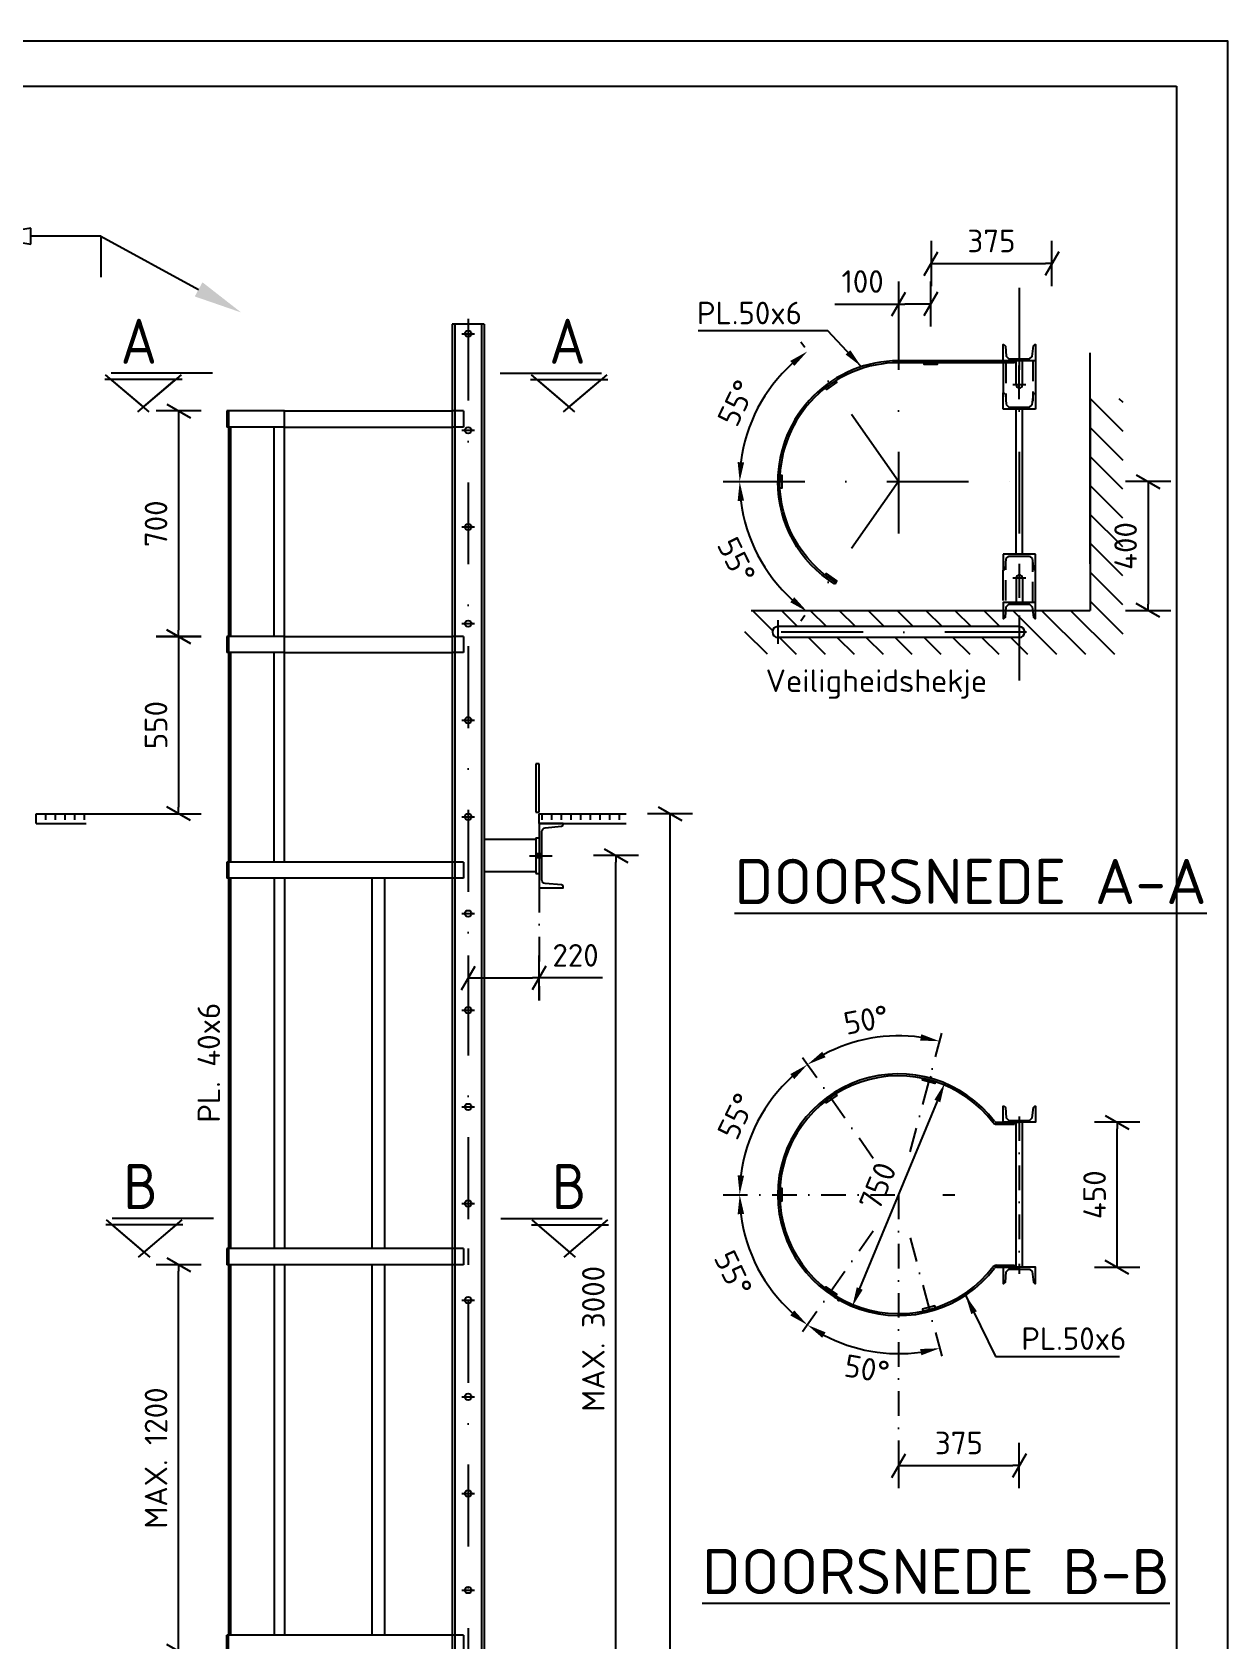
# Model space of a CAD drawing. Header units: millimetres. Extents: x -60 to 5880, y -260 to 8168.
# Drawn here: x 2167 to 5880, y 3177 to 8168 of the extents above; entities that cross this region are included whole.
import ezdxf
from ezdxf.enums import TextEntityAlignment as Align

# ---------------------------------------------------------------- set-up
doc = ezdxf.new("R2010")
doc.units = ezdxf.units.MM
doc.header["$LTSCALE"] = 20
doc.header["$PDMODE"] = 3
doc.linetypes.add('DASHDOT', pattern=[25.4, 12.7, -6.35, 0, -6.35])
doc.linetypes.add('HIDDEN2', pattern=[4.7625, 3.175, -1.5875])
doc.layers.get('0').update_dxf_attribs({"linetype": 'CONTINUOUS'})
doc.layers.get('DEFPOINTS').update_dxf_attribs({"linetype": 'CONTINUOUS'})
for name, color, linetype in [('A-0200-maat @ 1', 7, 'CONTINUOUS'), ('A-0300-tekst-70', 4, 'CONTINUOUS'), ('AC-0000-ALGEMEEN-co-25', 7, 'CONTINUOUS'), ('ASSEN', 1, 'DASHDOT'), ('S-0100-ASLIJN-dd-06', 1, 'DASHDOT'), ('S-0200-MAAT', 7, 'CONTINUOUS'), ('S-0300-tekst-35', 2, 'CONTINUOUS'), ('S-2000-STAAL-ALG-co-06', 1, 'CONTINUOUS'), ('S-2020-STAAL-PROF-CO-25', 7, 'CONTINUOUS'), ('S-2030-staal-prstip-hi2-12', 3, 'HIDDEN2'), ('S-2090-arcering-06', 1, 'CONTINUOUS')]:
    doc.layers.add(name, color=color, linetype=linetype)
doc.styles.add('ISO', font='ISO')
doc.styles.get("Standard").update_dxf_attribs({"font": 'isocpeur.ttf'})
doc.dimstyles.new('STIJL A', dxfattribs={"dimtxt": 70, "dimasz": 20, "dimexe": 50, "dimexo": 50, "dimgap": 20, "dimtad": 0, "dimdec": 0, "dimdsep": 46, "dimtxsty": 'Standard', "dimblk": 'MAATPUNT', "dimcen": -3, "dimdle": 1.25, "dimse1": 1, "dimse2": 1, "dimclrt": 2, "dimadec": 0, "dimazin": 0, "dimtfac": 1, "dimtdec": 0, "dimtofl": 0, "dimtmove": 2, "dimatfit": 3, "dimldrblk": 'DOT', "dimfxl": 1, "dimtvp": 1, "dimtolj": 1, "dimtzin": 1, "dimarcsym": 0})
doc.dimstyles.new('STIJL B', dxfattribs={"dimtxt": 70, "dimasz": 60, "dimexe": 50, "dimexo": 50, "dimgap": 20, "dimtad": 0, "dimdec": 0, "dimdsep": 46, "dimtxsty": 'Standard', "dimcen": -3, "dimdle": 1.25, "dimclrt": 2, "dimadec": 0, "dimazin": 0, "dimtfac": 1, "dimtdec": 0, "dimtofl": 0, "dimtmove": 2, "dimatfit": 3, "dimfxl": 1, "dimtvp": 1, "dimtolj": 1, "dimtzin": 1, "dimarcsym": 0})

# ---------------------------------------------------------------- blocks, each defined once
blk = doc.blocks.new('_Oblique')
at = {"color": 0, "linetype": 'ByBlock', "lineweight": -2}
blk.add_line((-0.5, -0.5), (0.5, 0.5), dxfattribs=at)
blk = doc.blocks.new('MAATPUNT')
for p, q in [((0, -3.5), (0, 3.5)), ((0, 0), (-1, 0))]:
    blk.add_line(p, q)
at = {"xscale": 3.000000000000007, "yscale": 3, "zscale": 3, "rotation": 195.0000000102671}
blk.add_blockref('_Oblique', (0, 0), dxfattribs=at)
blk = doc.blocks.new('*D23')
at = {"layer": 'DEFPOINTS', "color": 0}
for p in [(5358.4, 4783.9), (5536.2, 4783.9), (5358.4, 4333.9)]:
    blk.add_point(p, dxfattribs=at)
at = {"layer": 'S-0200-MAAT', "color": 0, "lineweight": -2}
blk.add_line((5536.2, 4353.9), (5536.2, 4763.9), dxfattribs=at)
at = {"layer": 'S-0200-MAAT', "color": 0, "lineweight": -2, "xscale": 20, "yscale": 20, "zscale": 20}
for p, rotation in [((5536.2, 4783.9), 90), ((5536.2, 4333.9), 270)]:
    blk.add_blockref('MAATPUNT', p, dxfattribs=dict(at, rotation=rotation))
at = {"layer": 'S-0200-MAAT', "color": 2, "insert": (5466.2, 4558.9), "char_height": 70, "attachment_point": 5, "rotation": 90}
blk.add_mtext('\\A1;450', dxfattribs=at)
blk = doc.blocks.new('_dot')
at = {"color": 0, "linetype": 'ByBlock', "lineweight": -2}
blk.add_line((-0.5, 0), (-1, 0), dxfattribs=at)
at = {"color": 0, "linetype": 'ByBlock', "const_width": 0.5}
blk.add_lwpolyline([(-0.25, 0, 1), (0.25, 0, 1)], format="xyb", close=True, dxfattribs=at)
blk = doc.blocks.new('*D24')
at = {"layer": 'DEFPOINTS', "color": 0}
for p in [(4843, 5052), (4994.2, 5069.7), (4554, 4992.1), (4893, 4692), (4778.3, 4671.8)]:
    blk.add_point(p, dxfattribs=at)
at = {"layer": 'S-0200-MAAT', "color": 0, "lineweight": -2}
blk.add_arc((4857.4, 4558.9), 493.3, 81.9727, 118.0273, dxfattribs=at)
at = {"layer": 'S-0200-MAAT', "color": 0}
for points in [[(4928.2, 5057.2), (4924.3, 5037.6), (4985, 5035.4)], [(4630.8, 4985.8), (4620.3, 5002.9), (4574.4, 4963)]]:
    blk.add_solid(points, dxfattribs=at)
at = {"layer": 'S-0200-MAAT', "color": 2, "insert": (4756.9, 5101.9), "char_height": 70, "attachment_point": 5, "rotation": 10.4851}
blk.add_mtext('\\A1;50°', dxfattribs=at)
blk = doc.blocks.new('*D25')
at = {"layer": 'DEFPOINTS', "color": 0}
for p in [(4554, 4992.1), (4461.6, 4853.5), (4312.4, 4558.9), (4857.4, 4558.9), (5393.2, 4558.9)]:
    blk.add_point(p, dxfattribs=at)
at = {"layer": 'S-0200-MAAT', "color": 0, "lineweight": -2}
blk.add_arc((4857.4, 4558.9), 493.3, 131.9727, 173.0273, dxfattribs=at)
at = {"layer": 'S-0200-MAAT', "color": 0}
for points in [[(4521.2, 4933.5), (4533.6, 4917.8), (4574.4, 4963)], [(4377.7, 4618.2), (4357.7, 4619.4), (4364, 4558.9)]]:
    blk.add_solid(points, dxfattribs=at)
at = {"layer": 'S-0200-MAAT', "color": 2, "insert": (4354.2, 4802.9), "char_height": 70, "attachment_point": 5, "rotation": 64.129}
blk.add_mtext('\\A1;55°', dxfattribs=at)
blk = doc.blocks.new('*D26')
at = {"layer": 'DEFPOINTS', "color": 0}
for p in [(4312.4, 4558.9), (4857.4, 4558.9), (5393.2, 4558.9), (4461.6, 4264.3), (4554, 4125.6)]:
    blk.add_point(p, dxfattribs=at)
at = {"layer": 'S-0200-MAAT', "color": 0, "lineweight": -2}
blk.add_arc((4857.4, 4558.9), 493.3, 186.9727, 228.0273, dxfattribs=at)
at = {"layer": 'S-0200-MAAT', "color": 0}
for points in [[(4357.7, 4498.4), (4377.7, 4499.6), (4364, 4558.9)], [(4533.6, 4199.9), (4521.2, 4184.3), (4574.4, 4154.8)]]:
    blk.add_solid(points, dxfattribs=at)
at = {"layer": 'S-0200-MAAT', "color": 2, "insert": (4344.2, 4314.9), "char_height": 70, "attachment_point": 5, "rotation": 295.431}
blk.add_mtext('\\A1;55°', dxfattribs=at)
blk = doc.blocks.new('*D27')
at = {"layer": 'DEFPOINTS', "color": 0}
for p in [(5000.9, 4905.3), (5006.9, 4902.8), (4719.9, 4209.9)]:
    blk.add_point(p, dxfattribs=at)
at = {"layer": 'S-0200-MAAT', "color": 0, "lineweight": -2}
for p, q in [((4960.7, 4922), (4954.7, 4924.5)), ((4736.8, 4267.8), (4977.9, 4849.9)), ((4673.7, 4229.1), (4667.7, 4231.6))]:
    blk.add_line(p, q, dxfattribs=at)
at = {"layer": 'S-0200-MAAT', "color": 0}
for points in [[(4968.7, 4853.7), (4987.1, 4846.1), (5000.9, 4905.3)], [(4727.6, 4271.7), (4746.1, 4264), (4713.9, 4212.4)]]:
    blk.add_solid(points, dxfattribs=at)
at = {"layer": 'S-0200-MAAT', "color": 2, "insert": (4792.7, 4585.7), "char_height": 70, "attachment_point": 5, "rotation": 67.5}
blk.add_mtext('\\A1;750', dxfattribs=at)
blk = doc.blocks.new('*D28')
at = {"layer": 'DEFPOINTS', "color": 0}
for p in [(4778.3, 4445.9), (4893, 4425.7), (4554, 4125.6), (4843, 4065.7), (4994.2, 4048)]:
    blk.add_point(p, dxfattribs=at)
at = {"layer": 'S-0200-MAAT', "color": 0, "lineweight": -2}
blk.add_arc((4857.4, 4558.9), 493.3, 241.9727, 278.0273, dxfattribs=at)
at = {"layer": 'S-0200-MAAT', "color": 0}
for points in [[(4620.3, 4114.9), (4630.8, 4131.9), (4574.4, 4154.8)], [(4924.3, 4080.2), (4928.2, 4060.6), (4985, 4082.3)]]:
    blk.add_solid(points, dxfattribs=at)
at = {"layer": 'S-0200-MAAT', "color": 2, "insert": (4759.2, 4018.1), "char_height": 70, "attachment_point": 5, "rotation": 349.7105}
blk.add_mtext('\\A1;50°', dxfattribs=at)
blk = doc.blocks.new('*D31')
at = {"layer": 'DEFPOINTS', "color": 0}
for p in [(2621.6, 4341.7), (2765, 4341.7), (2759, 3141.7)]:
    blk.add_point(p, dxfattribs=at)
at = {"layer": 'S-0200-MAAT', "color": 0, "lineweight": -2}
blk.add_line((2621.6, 3161.7), (2621.6, 4321.7), dxfattribs=at)
at = {"layer": 'S-0200-MAAT', "color": 0, "lineweight": -2, "xscale": 20, "yscale": 20, "zscale": 20}
for p, rotation in [((2621.6, 4341.7), 90), ((2621.6, 3141.7), 270)]:
    blk.add_blockref('MAATPUNT', p, dxfattribs=dict(at, rotation=rotation))
at = {"layer": 'S-0200-MAAT', "color": 2, "insert": (2551.6, 3741.7), "char_height": 70, "attachment_point": 5, "rotation": 90}
blk.add_mtext('\\A1;MAX. 1200', dxfattribs=at)
blk = doc.blocks.new('*D32')
at = {"layer": 'DEFPOINTS', "color": 0}
for p in [(3622.3, 5611.7), (3979.7, 5611.7), (3622.3, 2611.7)]:
    blk.add_point(p, dxfattribs=at)
at = {"layer": 'S-0200-MAAT', "color": 0, "lineweight": -2}
blk.add_line((3979.7, 2631.7), (3979.7, 5591.7), dxfattribs=at)
at = {"layer": 'S-0200-MAAT', "color": 0, "lineweight": -2, "xscale": 20, "yscale": 20, "zscale": 20}
for p, rotation in [((3979.7, 5611.7), 90), ((3979.7, 2611.7), 270)]:
    blk.add_blockref('MAATPUNT', p, dxfattribs=dict(at, rotation=rotation))
at = {"layer": 'S-0200-MAAT', "color": 2, "insert": (3909.7, 4111.7), "char_height": 70, "attachment_point": 5, "rotation": 90}
blk.add_mtext('\\A1;MAX. 3000', dxfattribs=at)
blk = doc.blocks.new('*U11')
at = {"color": 7}
for p, q in [((-1.98, -0.49), (-8.74, -6.24)), ((-3.74, -0.49), (3.02, -6.24)), ((3.14, -5.49), (-8.86, -5.49))]:
    blk.add_line(p, q, dxfattribs=at)
at = {"color": 4}
for p, q in [((-2.86, -1.24), (-7.86, -5.49)), ((-2.86, -1.24), (2.14, -5.49)), ((2.14, -5.49), (-7.86, -5.49)), ((7.86, -6.49), (-7.86, -6.49))]:
    blk.add_line(p, q, dxfattribs=at)
at = {"color": 4, "style": 'ISO'}
blk.add_attdef('A', text='', height=7, dxfattribs=at).set_placement((-0.75, -14.21), align=Align.RIGHT)
blk = doc.blocks.new('*U12')
at = {"color": 7}
for p, q in [((-1.98, -0.49), (-8.74, -6.24)), ((-3.74, -0.49), (3.02, -6.24)), ((3.14, -5.49), (-8.86, -5.49))]:
    blk.add_line(p, q, dxfattribs=at)
at = {"color": 4}
for p, q in [((-2.86, -1.24), (-7.86, -5.49)), ((-2.86, -1.24), (2.14, -5.49)), ((2.14, -5.49), (-7.86, -5.49)), ((7.86, -6.49), (-7.86, -6.49))]:
    blk.add_line(p, q, dxfattribs=at)
at = {"color": 4, "style": 'ISO'}
blk.add_attdef('A', text='', height=7, dxfattribs=at).set_placement((-0.75, -14.21), align=Align.RIGHT)
blk = doc.blocks.new('*U13')
at = {"color": 7}
for p, q in [((-1.98, -0.49), (-8.74, -6.24)), ((-3.74, -0.49), (3.02, -6.24)), ((3.14, -5.49), (-8.86, -5.49))]:
    blk.add_line(p, q, dxfattribs=at)
at = {"color": 4}
for p, q in [((-2.86, -1.24), (-7.86, -5.49)), ((-2.86, -1.24), (2.14, -5.49)), ((2.14, -5.49), (-7.86, -5.49)), ((7.86, -6.49), (-7.86, -6.49))]:
    blk.add_line(p, q, dxfattribs=at)
at = {"color": 4, "style": 'ISO'}
blk.add_attdef('A', text='', height=7, dxfattribs=at).set_placement((-0.75, -14.21), align=Align.RIGHT)
blk = doc.blocks.new('*U14')
at = {"color": 7}
for p, q in [((-1.98, -0.49), (-8.74, -6.24)), ((-3.74, -0.49), (3.02, -6.24)), ((3.14, -5.49), (-8.86, -5.49))]:
    blk.add_line(p, q, dxfattribs=at)
at = {"color": 4}
for p, q in [((-2.86, -1.24), (-7.86, -5.49)), ((-2.86, -1.24), (2.14, -5.49)), ((2.14, -5.49), (-7.86, -5.49)), ((7.86, -6.49), (-7.86, -6.49))]:
    blk.add_line(p, q, dxfattribs=at)
at = {"color": 4, "style": 'ISO'}
blk.add_attdef('A', text='', height=7, dxfattribs=at).set_placement((-0.75, -14.21), align=Align.RIGHT)
blk = doc.blocks.new('*D15')
at = {"layer": 'DEFPOINTS', "color": 0}
for p in [(4857.4, 4754.6), (5232.2, 4653.5), (5232.2, 3718.4)]:
    blk.add_point(p, dxfattribs=at)
at = {"layer": 'S-0200-MAAT', "color": 0, "lineweight": -2}
blk.add_line((4877.4, 3718.4), (5212.2, 3718.4), dxfattribs=at)
at = {"layer": 'S-0200-MAAT', "color": 0, "lineweight": -2, "xscale": 20, "yscale": 20, "zscale": 20, "rotation": 180}
blk.add_blockref('MAATPUNT', (4857.4, 3718.4), dxfattribs=at)
at = {"layer": 'S-0200-MAAT', "color": 0, "lineweight": -2, "xscale": 20, "yscale": 20, "zscale": 20}
blk.add_blockref('MAATPUNT', (5232.2, 3718.4), dxfattribs=at)
at = {"layer": 'S-0200-MAAT', "color": 2, "insert": (5044.8, 3788.4), "char_height": 70, "attachment_point": 5}
blk.add_mtext('\\A1;375', dxfattribs=at)
blk = doc.blocks.new('*D16')
at = {"layer": 'DEFPOINTS', "color": 0}
for p in [(4857.4, 7323.6), (4857.4, 7147.6), (4957.4, 7153.6)]:
    blk.add_point(p, dxfattribs=at)
at = {"layer": 'S-0200-MAAT', "color": 0, "lineweight": -2}
for p, q in [((4659.3, 7323.6), (4857.4, 7323.6)), ((4937.4, 7323.6), (4877.4, 7323.6))]:
    blk.add_line(p, q, dxfattribs=at)
at = {"layer": 'S-0200-MAAT', "color": 0, "lineweight": -2, "xscale": 20, "yscale": 20, "zscale": 20, "rotation": 180}
blk.add_blockref('MAATPUNT', (4857.4, 7323.6), dxfattribs=at)
at = {"layer": 'S-0200-MAAT', "color": 0, "lineweight": -2, "xscale": 20, "yscale": 20, "zscale": 20}
blk.add_blockref('MAATPUNT', (4957.4, 7323.6), dxfattribs=at)
at = {"layer": 'S-0200-MAAT', "color": 2, "insert": (4745.8, 7393.6), "char_height": 70, "attachment_point": 5}
blk.add_mtext('\\A1;100', dxfattribs=at)
blk = doc.blocks.new('R')
blk.add_lwpolyline([(-0.5, -0.5), (0.5, -0.5), (0.5, 0.5), (-0.5, 0.5)], close=True)
blk = doc.blocks.new('*D17')
at = {"layer": 'DEFPOINTS', "color": 0}
for p in [(4554, 7205.8), (4461.6, 7067.2), (4312.4, 6772.6), (4857.4, 6772.6), (5393.2, 6772.6)]:
    blk.add_point(p, dxfattribs=at)
at = {"layer": 'S-0200-MAAT', "color": 0, "lineweight": -2}
blk.add_arc((4857.4, 6772.6), 493.3, 131.9727, 173.0273, dxfattribs=at)
at = {"layer": 'S-0200-MAAT', "color": 0}
for points in [[(4521.2, 7147.2), (4533.6, 7131.5), (4574.4, 7176.7)], [(4377.7, 6831.9), (4357.7, 6833.1), (4364, 6772.6)]]:
    blk.add_solid(points, dxfattribs=at)
at = {"layer": 'S-0200-MAAT', "color": 2, "insert": (4354.2, 7016.6), "char_height": 70, "attachment_point": 5, "rotation": 64.129}
blk.add_mtext('\\A1;55°', dxfattribs=at)
blk = doc.blocks.new('*D18')
at = {"layer": 'DEFPOINTS', "color": 0}
for p in [(4958.4, 8167.6), (5333.4, 7792.6), (5333.4, 7449.4)]:
    blk.add_point(p, dxfattribs=at)
at = {"layer": 'S-0200-MAAT', "color": 0, "lineweight": -2}
blk.add_line((4978.4, 7449.4), (5313.4, 7449.4), dxfattribs=at)
at = {"layer": 'S-0200-MAAT', "color": 0, "lineweight": -2, "xscale": 20, "yscale": 20, "zscale": 20, "rotation": 180}
blk.add_blockref('MAATPUNT', (4958.4, 7449.4), dxfattribs=at)
at = {"layer": 'S-0200-MAAT', "color": 0, "lineweight": -2, "xscale": 20, "yscale": 20, "zscale": 20}
blk.add_blockref('MAATPUNT', (5333.4, 7449.4), dxfattribs=at)
at = {"layer": 'S-0200-MAAT', "color": 2, "insert": (5145.9, 7519.4), "char_height": 70, "attachment_point": 5}
blk.add_mtext('\\A1;375', dxfattribs=at)
blk = doc.blocks.new('A$C05B37911')
at = {"color": 4}
for q in [(33.58, 9.5), (18.39, 7.63), (7.5, 1.25)]:
    blk.add_line((18.39, 1.25), q, dxfattribs=at)
at = {"color": 7}
for p, q in [((0, 1.25), (7.5, 2.5)), ((7.5, 0), (0, 1.25))]:
    blk.add_line(p, q, dxfattribs=at)
blk.add_line((7.5, 2.5), (7.5, 0))
blk.add_solid([(34.17, 8.4), (32.98, 10.6), (40.17, 13.08)], dxfattribs=at)
blk = doc.blocks.new('*D21')
at = {"layer": 'DEFPOINTS', "color": 0}
for p in [(3982.8, 5741.7), (3982.8, 631.7), (4147.4, 631.7)]:
    blk.add_point(p, dxfattribs=at)
at = {"layer": 'S-0200-MAAT', "color": 0, "lineweight": -2}
blk.add_line((4147.4, 5721.7), (4147.4, 651.7), dxfattribs=at)
at = {"layer": 'S-0200-MAAT', "color": 0, "lineweight": -2, "xscale": 20, "yscale": 20, "zscale": 20}
for p, rotation in [((4147.4, 5741.7), 90), ((4147.4, 631.7), 270)]:
    blk.add_blockref('MAATPUNT', p, dxfattribs=dict(at, rotation=rotation))
at = {"layer": 'S-0200-MAAT', "color": 2, "insert": (4077.4, 3186.7), "char_height": 70, "attachment_point": 5, "rotation": 90}
blk.add_mtext('\\A1;         ', dxfattribs=at)
blk = doc.blocks.new('*D22')
at = {"layer": 'DEFPOINTS', "color": 0}
for p in [(3741, 5511.7), (3521, 5431.7), (3741, 5232)]:
    blk.add_point(p, dxfattribs=at)
at = {"layer": 'S-0200-MAAT', "color": 0, "lineweight": -2}
for p, q in [((3541, 5232), (3721, 5232)), ((3938.3, 5232), (3741, 5232))]:
    blk.add_line(p, q, dxfattribs=at)
at = {"layer": 'S-0200-MAAT', "color": 0, "lineweight": -2, "xscale": 20, "yscale": 20, "zscale": 20, "rotation": 180}
blk.add_blockref('MAATPUNT', (3521, 5232), dxfattribs=at)
at = {"layer": 'S-0200-MAAT', "color": 0, "lineweight": -2, "xscale": 20, "yscale": 20, "zscale": 20}
blk.add_blockref('MAATPUNT', (3741, 5232), dxfattribs=at)
at = {"layer": 'S-0200-MAAT', "color": 2, "insert": (3854.4, 5302.1), "char_height": 70, "attachment_point": 5}
blk.add_mtext('\\A1;220', dxfattribs=at)
blk = doc.blocks.new('*D34')
at = {"layer": 'DEFPOINTS', "color": 0}
for p in [(5427.5, 6772.6), (5427.5, 6372.6), (5632.5, 6372.6)]:
    blk.add_point(p, dxfattribs=at)
at = {"layer": 'S-0200-MAAT', "color": 0, "lineweight": -2}
blk.add_line((5632.5, 6752.6), (5632.5, 6392.6), dxfattribs=at)
at = {"layer": 'S-0200-MAAT', "color": 0, "lineweight": -2, "xscale": 20, "yscale": 20, "zscale": 20}
for p, rotation in [((5632.5, 6772.6), 90), ((5632.5, 6372.6), 270)]:
    blk.add_blockref('MAATPUNT', p, dxfattribs=dict(at, rotation=rotation))
at = {"layer": 'S-0200-MAAT', "color": 2, "insert": (5562.5, 6572.6), "char_height": 70, "attachment_point": 5, "rotation": 90}
blk.add_mtext('\\A1;400', dxfattribs=at)
blk = doc.blocks.new('*D35')
at = {"layer": 'DEFPOINTS', "color": 0}
for p in [(4312.4, 6772.6), (4857.4, 6772.6), (5393.2, 6772.6), (4461.6, 6478), (4554, 6339.4)]:
    blk.add_point(p, dxfattribs=at)
at = {"layer": 'S-0200-MAAT', "color": 0, "lineweight": -2}
blk.add_arc((4857.4, 6772.6), 493.3, 186.9727, 228.0273, dxfattribs=at)
at = {"layer": 'S-0200-MAAT', "color": 0}
for points in [[(4357.7, 6712.1), (4377.7, 6713.3), (4364, 6772.6)], [(4533.6, 6413.6), (4521.2, 6398), (4574.4, 6368.5)]]:
    blk.add_solid(points, dxfattribs=at)
at = {"layer": 'S-0200-MAAT', "color": 2, "insert": (4354.2, 6528.6), "char_height": 70, "attachment_point": 5, "rotation": 295.871}
blk.add_mtext('\\A1;55°', dxfattribs=at)
blk = doc.blocks.new('*D36')
at = {"layer": 'DEFPOINTS', "color": 0}
for p in [(2829.5, 6991.7), (2621.6, 6291.7), (2871.1, 6291.7)]:
    blk.add_point(p, dxfattribs=at)
at = {"layer": 'S-0200-MAAT', "color": 0, "lineweight": -2}
blk.add_line((2621.6, 6971.7), (2621.6, 6311.7), dxfattribs=at)
at = {"layer": 'S-0200-MAAT', "color": 0, "lineweight": -2, "xscale": 20, "yscale": 20, "zscale": 20}
for p, rotation in [((2621.6, 6991.7), 90), ((2621.6, 6291.7), 270)]:
    blk.add_blockref('MAATPUNT', p, dxfattribs=dict(at, rotation=rotation))
at = {"layer": 'S-0200-MAAT', "color": 2, "insert": (2551.6, 6641.7), "char_height": 70, "attachment_point": 5, "rotation": 90}
blk.add_mtext('\\A1;700', dxfattribs=at)
blk = doc.blocks.new('*D37')
at = {"layer": 'DEFPOINTS', "color": 0}
for p in [(2551.6, 6291.7), (2551.6, 5741.7), (2621.6, 5741.7)]:
    blk.add_point(p, dxfattribs=at)
at = {"layer": 'S-0200-MAAT', "color": 0, "lineweight": -2}
blk.add_line((2621.6, 6271.7), (2621.6, 5761.7), dxfattribs=at)
at = {"layer": 'S-0200-MAAT', "color": 0, "lineweight": -2, "xscale": 20, "yscale": 20, "zscale": 20}
for p, rotation in [((2621.6, 6291.7), 90), ((2621.6, 5741.7), 270)]:
    blk.add_blockref('MAATPUNT', p, dxfattribs=dict(at, rotation=rotation))
at = {"layer": 'S-0200-MAAT', "color": 2, "insert": (2551.6, 6016.7), "char_height": 70, "attachment_point": 5, "rotation": 90}
blk.add_mtext('\\A1;550', dxfattribs=at)
blk = doc.blocks.new('A3')
at = {"color": 7}
blk.add_lwpolyline([(0, 0), (420.00236, 0), (420.00236, 297), (0, 297)], close=True, dxfattribs=at)
at = {"color": 4}
blk.add_lwpolyline([(7, 289), (413.00236, 289), (413.00236, 8), (7, 8)], close=True, dxfattribs=at)

msp = doc.modelspace()

# ---------------------------------------------------------------- hatches: boundary and pattern name
at = {"layer": 'S-2090-arcering-06'}
h = msp.add_hatch(dxfattribs=at)
h.set_pattern_fill('ANSI31', color=256, scale=20, style=0)
h.set_pattern_definition([(315, (-2679.484, 12018.84), (-44.9013, -44.9013), [])])
h.paths.add_polyline_path([(5452.4, 6372.6), (5452.4, 6772.6), (5553.6, 6772.6), (5553.6, 6236.4), (4379.9, 6236.4), (4379.9, 6372.6)])
h.paths.add_polyline_path([(4482.4, 6322.4, 1), (4482.4, 6288.7), (5232.4, 6288.7, 1), (5232.4, 6322.4)], flags=16)
h.paths.add_polyline_path([(5553.6, 6772.6), (5452.4, 6772.6), (5452.4, 7030.6), (5553.6, 7030.6)])

# ---------------------------------------------------------------- linework, layer by layer
at = {"layer": 'ASSEN'}
msp.add_line((3521, 7277.9), (3521, 716), dxfattribs=at)
at = {"layer": 'S-0100-ASLIJN-dd-06'}
for p, q in [((4857.4, 7373.5), (4857.4, 6525.8)), ((5232.4, 7373.5), (5232.4, 6155.6)), ((3501, 7231.7), (3540.9, 7231.7)), ((4857.4, 6772.6), (4554, 7205.8)), ((5232.4, 7028.1), (5232.4, 7133.3)), ((5252.4, 7072.6), (5212.4, 7072.6)), ((3501, 6931.7), (3540.9, 6931.7)), ((4312.4, 6772.6), (5276.5, 6772.6)), ((4857.4, 6772.6), (4554, 6339.4)), ((3501, 6631.7), (3540.9, 6631.7)), ((5232.4, 6517.1), (5232.4, 6411.9)), ((5252.4, 6472.6), (5212.4, 6472.6)), ((4482.4, 6342.4), (4482.4, 6268.7)), ((5232.4, 6342.4), (5232.4, 6268.7)), ((3501, 6331.7), (3540.9, 6331.7)), ((5255.2, 6305.6), (4436.2, 6305.6)), ((3501, 6031.7), (3540.9, 6031.7)), ((3501, 5731.7), (3540.9, 5731.7)), ((3501, 5431.7), (3540.9, 5431.7)), ((3501, 5131.7), (3540.9, 5131.7)), ((3501, 4831.7), (3540.9, 4831.7)), ((3501, 4531.7), (3540.9, 4531.7)), ((3501, 4231.7), (3540.9, 4231.7)), ((3501, 3931.7), (3540.9, 3931.7)), ((3501, 3631.7), (3540.9, 3631.7)), ((3501, 3331.7), (3540.9, 3331.7))]:
    msp.add_line(p, q, dxfattribs=at)
at = {"layer": 'S-0100-ASLIJN-dd-06', "ltscale": 0.3}
for p, q in [((3741, 5511.7), (3741, 5162)), ((4893, 4692), (4994.2, 5069.7)), ((4778.3, 4671.8), (4554, 4992.1)), ((5232.2, 4802.3), (5232.2, 4313.5)), ((4312.4, 4558.9), (4857.4, 4558.9)), ((4857.4, 4558.9), (4857.4, 3743.8)), ((4995.2, 4558.9), (5032.2, 4558.9)), ((4778.3, 4445.9), (4554, 4125.6)), ((4893, 4425.7), (4994.2, 4048))]:
    msp.add_line(p, q, dxfattribs=at)
at = {"layer": 'S-0200-MAAT'}
for p, q in [((5232.4, 6322.4), (4482.4, 6322.4)), ((5232.4, 6288.7), (4482.4, 6288.7))]:
    msp.add_line(p, q, dxfattribs=at)
for centre, radius, start, end in [((5232.4, 7072.6), 10, 180, 0), ((5232.4, 6472.6), 10, 0, 180), ((4482.4, 6305.6), 16.9, 90, 270), ((5232.4, 6305.6), 16.9, 270, 90)]:
    msp.add_arc(centre, radius, start, end, dxfattribs=at)
at = {"layer": 'S-2000-STAAL-ALG-co-06'}
for p, q in [((5452.4, 6517.7), (5452.4, 7172.6)), ((5452.4, 7027.5), (5452.4, 6372.6)), ((4400, 6372.6), (5452.4, 6372.6)), ((2179.4, 5741.7), (2603.3, 5741.7)), ((2179.4, 5711.7), (2179.4, 5741.7)), ((2209.4, 5722.7), (2209.4, 5741.7)), ((2239.4, 5722.7), (2239.4, 5741.7)), ((2269.4, 5722.7), (2269.4, 5741.7)), ((2299.4, 5722.7), (2299.4, 5741.7)), ((2329.4, 5722.7), (2329.4, 5741.7)), ((3741, 5741.7), (4011.3, 5741.7)), ((3741, 5711.7), (3741, 5741.7)), ((3751, 5722.7), (3751, 5741.7)), ((3781, 5722.7), (3781, 5741.7)), ((3811, 5722.7), (3811, 5741.7)), ((3841, 5722.7), (3841, 5741.7)), ((3871, 5722.7), (3871, 5741.7)), ((3901, 5722.7), (3901, 5741.7)), ((3931, 5722.7), (3931, 5741.7)), ((3961, 5722.7), (3961, 5741.7)), ((3991, 5722.7), (3991, 5741.7)), ((2179.4, 5711.7), (2334.2, 5711.7)), ((3741, 5711.7), (4011.3, 5711.7))]:
    msp.add_line(p, q, dxfattribs=at)
at = {"layer": 'S-2020-STAAL-PROF-CO-25'}
for p, q in [((3471, 7261.7), (3471, 5541.7)), ((3571, 7261.7), (3471, 7261.7)), ((3479.5, 7261.7), (3479.5, 756.7)), ((3562.5, 7261.7), (3562.5, 756.7)), ((3571, 7261.7), (3571, 4391.7)), ((5182.4, 7141.6), (5182.4, 7047.6)), ((5217.4, 7147.6), (5217.4, 7141.6)), ((5222.4, 7072.6), (5222.4, 7147.6)), ((5242.4, 7072.6), (5242.4, 7147.6)), ((5282.4, 7147.6), (5282.4, 7047.6)), ((5182.4, 6997.6), (5182.4, 7047.6)), ((5282.4, 7047.6), (5282.4, 6997.6)), ((2771.1, 6991.7), (2771.1, 6941.7)), ((2951, 6991.7), (2771.1, 6991.7)), ((2777.1, 6991.7), (2777.1, 6906.7)), ((2951, 5591.7), (2951, 6991.7)), ((5282.4, 6997.6), (5182.4, 6997.6)), ((5222.4, 6547.6), (5222.4, 6997.6)), ((5242.4, 6547.6), (5242.4, 6997.6)), ((2951, 6941.7), (2771.1, 6941.7)), ((2777.1, 6956.7), (2777.1, 6256.7)), ((2783.1, 6941.7), (2783.1, 6291.7)), ((2918.2, 6291.7), (2918.2, 6941.7)), ((5282.4, 6547.6), (5182.4, 6547.6)), ((5182.4, 6547.6), (5182.4, 6497.6)), ((5282.4, 6497.6), (5282.4, 6547.6)), ((5182.4, 6403.6), (5182.4, 6497.6)), ((5282.4, 6397.6), (5282.4, 6497.6)), ((4662.7, 6459.1), (4659.5, 6454)), ((5222.4, 6472.6), (5222.4, 6397.6)), ((5242.4, 6472.6), (5242.4, 6397.6)), ((4482.4, 6372.6), (4488.4, 6372.6)), ((2771.1, 6291.7), (2771.1, 6241.7)), ((2951, 6291.7), (2771.1, 6291.7)), ((2951, 6241.7), (2771.1, 6241.7)), ((2777.1, 6241.7), (2777.1, 5591.7)), ((2783.1, 6241.7), (2783.1, 5591.7)), ((2918.2, 5591.7), (2918.2, 6241.7)), ((3471, 5591.7), (2771.1, 5591.7)), ((2771.1, 5591.7), (2771.1, 5541.7)), ((3471, 5541.7), (2771.1, 5541.7)), ((2777.1, 5541.7), (2777.1, 4391.7)), ((2783.1, 5541.7), (2783.1, 4391.7)), ((2918.2, 5541.7), (2918.2, 4391.7)), ((2951, 5541.7), (2951, 4391.7)), ((3222, 5541.7), (3222, 4391.7)), ((3260.7, 5541.7), (3260.7, 4391.7)), ((3471, 5541.7), (3471, 4341.7)), ((5161.3, 4783.9), (5232.4, 4783.9)), ((5161.3, 4777.9), (5217.4, 4777.9)), ((5217.4, 4783.9), (5217.4, 4777.9)), ((5222.4, 4333.9), (5222.4, 4783.9)), ((5242.4, 4333.9), (5242.4, 4783.9)), ((2771.1, 4391.7), (2771.1, 4341.7)), ((3471, 4391.7), (2771.1, 4391.7)), ((3571, 4391.7), (3571, 756.7)), ((3471, 4341.7), (2771.1, 4341.7)), ((2777.1, 4341.7), (2777.1, 3191.7)), ((2783.1, 4341.7), (2783.1, 3191.7)), ((2918.2, 4341.7), (2918.2, 3191.7)), ((2951, 4341.7), (2951, 3191.7)), ((3222, 4341.7), (3222, 3191.7)), ((3260.7, 4341.7), (3260.7, 3191.7)), ((3471, 4341.7), (3471, 3141.7)), ((5161.3, 4339.9), (5217.4, 4339.9)), ((5161.3, 4333.9), (5232.4, 4333.9)), ((5217.4, 4333.9), (5217.4, 4339.9)), ((2771.1, 3141.7), (2771.1, 3191.7)), ((3471, 3191.7), (2771.1, 3191.7))]:
    msp.add_line(p, q, dxfattribs=at)
at = {"layer": 'S-2020-STAAL-PROF-CO-25', "color": 3}
for p, q in [((2951, 6991.7), (3471, 6991.7)), ((2951, 6941.7), (3471, 6941.7)), ((2951, 6291.7), (3471, 6291.7)), ((2951, 6241.7), (3471, 6241.7))]:
    msp.add_line(p, q, dxfattribs=at)
at = {"layer": 'S-2020-STAAL-PROF-CO-25', "color": 1}
for p, q in [((3731, 5896.7), (3731, 5746.7)), ((3741, 5896.7), (3731, 5896.7)), ((3741, 5746.7), (3741, 5896.7)), ((3731, 5746.7), (3741, 5746.7)), ((3731, 5661.3), (3571, 5661.3)), ((3731, 5666.3), (3731, 5556.3)), ((3731, 5666.3), (3741, 5666.3)), ((3711.5, 5611.3), (3781.8, 5611.3)), ((3731, 5561.3), (3571, 5561.3)), ((3731, 5556.3), (3741, 5556.3))]:
    msp.add_line(p, q, dxfattribs=at)
at = {"layer": 'S-2020-STAAL-PROF-CO-25'}
for points in [[(5184.7, 7197.6), (5189.2, 7193.4), (5191.8, 7161.4), (5200.2, 7153.6), (5264.2, 7153.6), (5272.7, 7161.2), (5276.1, 7193.6), (5280.5, 7197.6), (5282.4, 7197.6), (5282.4, 7147.6), (5182.4, 7147.6), (5182.4, 7197.6)], [(5184.7, 6347.6), (5189.2, 6351.7), (5191.8, 6383.8), (5200.2, 6391.6), (5264.2, 6391.6), (5272.7, 6384), (5276.1, 6351.6), (5280.5, 6347.6), (5282.4, 6347.6), (5282.4, 6397.6), (5182.4, 6397.6), (5182.4, 6347.6)], [(5184.7, 4833.9), (5189.2, 4829.7), (5191.8, 4797.7), (5200.2, 4789.9), (5264.2, 4789.9), (5272.7, 4797.5), (5276.1, 4829.8), (5280.5, 4833.9), (5282.4, 4833.9), (5282.4, 4783.9), (5182.4, 4783.9), (5182.4, 4833.9)], [(5184.7, 4283.9), (5189.2, 4288), (5191.8, 4320), (5200.2, 4327.9), (5264.2, 4327.9), (5272.7, 4320.3), (5276.1, 4287.9), (5280.5, 4283.9), (5282.4, 4283.9), (5282.4, 4333.9), (5182.4, 4333.9), (5182.4, 4283.9)]]:
    msp.add_lwpolyline(points, close=True, dxfattribs=at)
for points in [[(5232.4, 7147.6), (4857.4, 7147.6, 0.414214), (4482.4, 6772.6, 0.414214)], [(5217.4, 7141.6), (4857.4, 7141.6, 0.414214), (4488.4, 6772.6)], [(4659.5, 6454, -0.259356), (4482.4, 6772.6)], [(4662.7, 6459.1, -0.259356), (4488.4, 6772.6)]]:
    msp.add_lwpolyline(points, format="xyb", dxfattribs=at)
at = {"layer": 'S-2020-STAAL-PROF-CO-25', "color": 1}
msp.add_lwpolyline([(3816, 5514.7, 0.391021), (3810.4, 5520.7), (3760, 5524.7, -0.391021), (3749.5, 5536.2), (3749.5, 5686.4, -0.384334), (3759.8, 5697.8), (3810.6, 5703.1, 0.384334), (3816, 5709), (3816, 5711.7), (3741, 5711.7), (3741, 5511.7), (3816, 5511.7)], format="xyb", close=True, dxfattribs=at)
at = {"layer": 'S-2020-STAAL-PROF-CO-25'}
for centre in [(3521, 7231.7), (3521, 6931.7), (3521, 6631.7), (3521, 6331.7), (3521, 6031.7), (3521, 5731.7), (3521, 5431.7), (3521, 5131.7), (3521, 4831.7), (3521, 4531.7), (3521, 4231.7), (3521, 3931.7), (3521, 3631.7), (3521, 3331.7)]:
    msp.add_circle(centre, 9.92, dxfattribs=at)
for centre, radius, start, end in [((4857.4, 4558.9), 375, 37.2944, 322.6741), ((4857.4, 4558.9), 369, 37.1384, 322.8616), ((5161.3, 4792.4), 14.5, 227.667, 270), ((5161.3, 4792.4), 8.5, 227.667, 270), ((5161.3, 4325.4), 14.5, 90, 132.333), ((5161.3, 4325.4), 8.5, 90, 132.333)]:
    msp.add_arc(centre, radius, start, end, dxfattribs=at)
at = {"layer": 'S-2020-STAAL-PROF-CO-25', "color": 1}
msp.add_solid([(3731, 5620.3), (3749.5, 5620.3), (3731, 5602.3), (3749.5, 5602.3)], dxfattribs=at)
at = {"layer": 'S-2030-staal-prstip-hi2-12', "linetype": 'HIDDEN2'}
for p, q in [((5190.9, 7141.6), (5190.9, 7022.6)), ((5273.9, 7147.6), (5273.9, 7022.6)), ((5182.4, 7047.6), (5184.7, 7047.6)), ((5184.7, 7047.6), (5189.2, 7043.4)), ((5189.2, 7043.4), (5191.8, 7011.4)), ((5272.7, 7011.2), (5276.1, 7043.6)), ((5276.1, 7043.6), (5280.5, 7047.6)), ((5280.5, 7047.6), (5282.4, 7047.6)), ((5191.8, 7011.4), (5200.2, 7003.6)), ((5200.2, 7003.6), (5264.2, 7003.6)), ((5264.2, 7003.6), (5272.7, 7011.2)), ((5191.8, 6533.8), (5200.2, 6541.6)), ((5200.2, 6541.6), (5264.2, 6541.6)), ((5264.2, 6541.6), (5272.7, 6534)), ((5182.4, 6497.6), (5184.7, 6497.6)), ((5184.7, 6497.6), (5189.2, 6501.7)), ((5189.2, 6501.7), (5191.8, 6533.8)), ((5190.9, 6403.6), (5190.9, 6522.6)), ((5272.7, 6534), (5276.1, 6501.6)), ((5273.9, 6397.6), (5273.9, 6522.6)), ((5276.1, 6501.6), (5280.5, 6497.6)), ((5280.5, 6497.6), (5282.4, 6497.6))]:
    msp.add_line(p, q, dxfattribs=at)
at = {"layer": 'S-2030-staal-prstip-hi2-12'}
for p, q in [((3506, 6991.7), (3471, 6991.7)), ((3506, 6991.7), (3506, 6941.7)), ((3506, 6941.7), (3471, 6941.7)), ((2777.1, 6291.7), (2777.1, 6241.7)), ((3506, 6291.7), (3471, 6291.7)), ((3506, 6291.7), (3506, 6241.7)), ((3506, 6241.7), (3471, 6241.7)), ((2777.1, 5591.7), (2777.1, 5541.7)), ((3506, 5591.7), (3471, 5591.7)), ((3506, 5591.7), (3506, 5541.7)), ((3506, 5541.7), (3471, 5541.7)), ((5151.5, 4781.7), (5151.5, 4781.7)), ((2777.1, 4391.7), (2777.1, 4341.7)), ((3506, 4391.7), (3471, 4391.7)), ((3506, 4391.7), (3506, 4341.7)), ((3521, 4391.7), (3521, 4341.7)), ((3506, 4341.7), (3471, 4341.7)), ((5151.5, 4336.1), (5151.5, 4336.1)), ((2777.1, 3141.7), (2777.1, 3191.7)), ((3506, 3191.7), (3471, 3191.7)), ((3506, 3191.7), (3506, 3141.7))]:
    msp.add_line(p, q, dxfattribs=at)

# ---------------------------------------------------------------- block references
at = {"layer": 'A-0200-maat @ 1'}
ref = msp.add_blockref('*U13', (2569.8, 6979.6), dxfattribs=dict(at, xscale=-20, yscale=20, zscale=20, rotation=180))
ref.add_attrib('A', 'A', dxfattribs={"layer": '0', "color": 4, "height": 140, "style": 'ISO'}).set_placement((2554.7, 7138.3), align=Align.RIGHT)
ref = msp.add_blockref('*U14', (3777.5, 6979.6), dxfattribs=dict(at, xscale=20, yscale=20, zscale=20, rotation=180))
ref.add_attrib('A', 'A', dxfattribs={"layer": '0', "color": 4, "height": 140, "style": 'ISO'}).set_placement((3885.8, 7138.3), align=Align.RIGHT)
ref = msp.add_blockref('*U11', (2572.5, 4355.9), dxfattribs=dict(at, xscale=-20, yscale=20, zscale=20, rotation=180))
ref.add_attrib('A', 'B', dxfattribs={"layer": '0', "color": 4, "height": 140, "style": 'ISO'}).set_placement((2557.4, 4514.6), align=Align.RIGHT)
ref = msp.add_blockref('*U12', (3779.9, 4355.9), dxfattribs=dict(at, xscale=20, yscale=20, zscale=20, rotation=180))
ref.add_attrib('A', 'B', dxfattribs={"layer": '0', "color": 4, "height": 140, "style": 'ISO'}).set_placement((3888.3, 4514.6), align=Align.RIGHT)
at = {"layer": 'AC-0000-ALGEMEEN-co-25', "xscale": 20, "yscale": 20, "zscale": 20, "rotation": 270}
msp.add_blockref('A3', (-60, 8140), dxfattribs=at)
at = {"layer": 'S-2020-STAAL-PROF-CO-25', "zscale": 40}
for p, xscale, yscale, rotation in [((4957.4, 7138.6), -40, 6, 180), ((4647.8, 7071.9), -40.00000000000077, 6, 214.9999999999995), ((4491.9, 6772.6), -40.00000000000068, 5.999999999999715, 270), ((4647.8, 6473.2), 40.00000000000077, 6, 325.0000000000005), ((4951.8, 4912), -40.00000000000078, 5.999999999999885, 164.9999999999991), ((4647.6, 4858.2), -40.00000000000075, 6, 214.9999999999995), ((4491.8, 4558.9), -40.00000000000091, 5.999999999999545, 270), ((4647.6, 4259.5), 40.00000000000076, 6, 325.0000000000005), ((4951.8, 4205.8), 40.00000000000055, 6, 14.99999999999965)]:
    msp.add_blockref('R', p, dxfattribs=dict(at, xscale=xscale, yscale=yscale, rotation=rotation))
at = {"layer": 'S-2090-arcering-06', "xscale": -20, "yscale": 20, "zscale": 20, "rotation": 180}
msp.add_blockref('A$C05B37911', (2012.4, 7559.2), dxfattribs=at)

# ---------------------------------------------------------------- texts
at = {"layer": 'A-0300-tekst-70'}
for s, p in [('%%UDOORSNEDE A-A', (4348.1, 5461.4)), ('%%UDOORSNEDE B-B', (4247.1, 3319.4))]:
    msp.add_text(s, height=140, dxfattribs=at).set_placement(p)
at = {"layer": 'S-0200-MAAT', "color": 2, "char_height": 70}
for insert, attachment_point in [((4557.5, 7330.9), 3), ((5238.8, 4077.3), 7)]:
    msp.add_mtext('PL.50x6', dxfattribs=dict(at, insert=insert, attachment_point=attachment_point))
at = {"layer": 'S-0300-tekst-35'}
msp.add_text('Veiligheidshekje', height=70, dxfattribs=at).set_placement((4444.7, 6119.6))
msp.add_text('PL. 40x6', height=70, rotation=90, dxfattribs=at).set_placement((2715.4, 4968.9), align=Align.MIDDLE)

# ---------------------------------------------------------------- dimensions: what is measured, and where the dimension line sits
at = {"layer": 'S-0200-MAAT'}
dim = msp.add_linear_dim(base=(5333.4, 7449.4), p1=(4958.4, 8167.6), p2=(5333.4, 7792.6), dimstyle='STIJL A', override={"dimtmove": 1}, dxfattribs=at)
dim.commit()
dim.dimension.update_dxf_attribs({"geometry": '*D18', "text_midpoint": (5145.9, 7519.4)})
for base, p1, p2, picture, middle in [((4857.4, 7323.6), (4957.4, 7153.6), (4857.4, 7147.6), '*D16', (4745.8, 7323.6)), ((3741, 5232), (3521, 5431.7), (3741, 5511.7), '*D22', (3854.4, 5232))]:
    dim = msp.add_linear_dim(base=base, p1=p1, p2=p2, dimstyle='STIJL A', override={"dimtmove": 1}, dxfattribs=at)
    dim.commit()
    dim.dimension.update_dxf_attribs({"geometry": picture, "text_midpoint": middle, "dimtype": 160})
for base, line1, line2, picture, middle in [((4461.6, 7067.2), ((4312.4, 6772.6), (5393.2, 6772.6)), ((4857.4, 6772.6), (4554, 7205.8)), '*D17', (4354.2, 7016.6)), ((4461.6, 6478), ((4312.4, 6772.6), (5393.2, 6772.6)), ((4857.4, 6772.6), (4554, 6339.4)), '*D35', (4354.2, 6528.6)), ((4843, 5052), ((4893, 4692), (4994.2, 5069.7)), ((4778.3, 4671.8), (4554, 4992.1)), '*D24', (4756.9, 5101.9)), ((4461.6, 4853.5), ((4312.4, 4558.9), (5393.2, 4558.9)), ((4857.4, 4558.9), (4554, 4992.1)), '*D25', (4354.2, 4802.9)), ((4461.6, 4264.3), ((4312.4, 4558.9), (5393.2, 4558.9)), ((4857.4, 4558.9), (4554, 4125.6)), '*D26', (4344.2, 4314.9)), ((4843, 4065.7), ((4893, 4425.7), (4994.2, 4048)), ((4778.3, 4445.9), (4554, 4125.6)), '*D28', (4759.2, 4018.1))]:
    dim = msp.add_angular_dim_2l(base=base, line1=line1, line2=line2, dimstyle='STIJL B', dxfattribs=at)
    dim.commit()
    dim.dimension.update_dxf_attribs({"geometry": picture, "text_midpoint": middle, "dimtype": 162})
for base, p1, p2, angle, picture, middle in [((2621.6, 6291.7), (2829.5, 6991.7), (2871.1, 6291.7), 90, '*D36', (2551.6, 6641.7)), ((5632.5, 6372.6), (5427.5, 6772.6), (5427.5, 6372.6), 270, '*D34', (5562.5, 6572.6)), ((2621.6, 5741.7), (2551.6, 6291.7), (2551.6, 5741.7), 90, '*D37', (2551.6, 6016.7)), ((5536.2, 4783.9), (5358.4, 4333.9), (5358.4, 4783.9), 90, '*D23', (5466.2, 4558.9))]:
    dim = msp.add_linear_dim(base=base, p1=p1, p2=p2, angle=angle, dimstyle='STIJL A', dxfattribs=at)
    dim.commit()
    dim.dimension.update_dxf_attribs({"geometry": picture, "text_midpoint": middle})
for base, p1, p2, angle, text, dimstyle, picture, middle in [((4147.4, 631.7), (3982.8, 5741.7), (3982.8, 631.7), 90, '         ', 'STIJL A', '*D21', (4077.4, 3186.7)), ((5000.9, 4905.3), (4719.9, 4209.9), (5006.9, 4902.8), 247.5, '750', 'STIJL B', '*D27', (4792.7, 4585.7))]:
    dim = msp.add_linear_dim(base=base, p1=p1, p2=p2, angle=angle, text=text, dimstyle=dimstyle, dxfattribs=at)
    dim.commit()
    dim.dimension.update_dxf_attribs({"geometry": picture, "text_midpoint": middle})
for base, p1, p2, text, picture, middle in [((3979.7, 5611.7), (3622.3, 2611.7), (3622.3, 5611.7), 'MAX. 3000', '*D32', (3909.7, 4111.7)), ((2621.6, 4341.7), (2759, 3141.7), (2765, 4341.7), 'MAX. 1200', '*D31', (2551.6, 3741.7))]:
    dim = msp.add_linear_dim(base=base, p1=p1, p2=p2, angle=90, text=text, dimstyle='STIJL A', override={"dimtmove": 1}, dxfattribs=at)
    dim.commit()
    dim.dimension.update_dxf_attribs({"geometry": picture, "text_midpoint": middle})
dim = msp.add_linear_dim(base=(5232.2, 3718.4), p1=(4857.4, 4754.6), p2=(5232.2, 4653.5), dimstyle='STIJL A', dxfattribs=at)
dim.commit()
dim.dimension.update_dxf_attribs({"geometry": '*D15', "text_midpoint": (5044.8, 3788.4)})

# ---------------------------------------------------------------- leaders
at = {"layer": 'S-0200-MAAT', "annotation_type": 0, "has_hookline": 1}
for points, hookline_direction, text_width in [([(4741.3, 7129.9), (4637.5, 7240.9), (4577.5, 7240.9)], 1, 322), ([(5065.3, 4246.8), (5158.8, 4057.3), (5218.8, 4057.3)], 0, 304.5)]:
    msp.add_leader(points, dimstyle='STIJL B', override={"dimtad": 1}, dxfattribs=dict(at, hookline_direction=hookline_direction, text_width=text_width))

doc.saveas('drawing.dxf')
